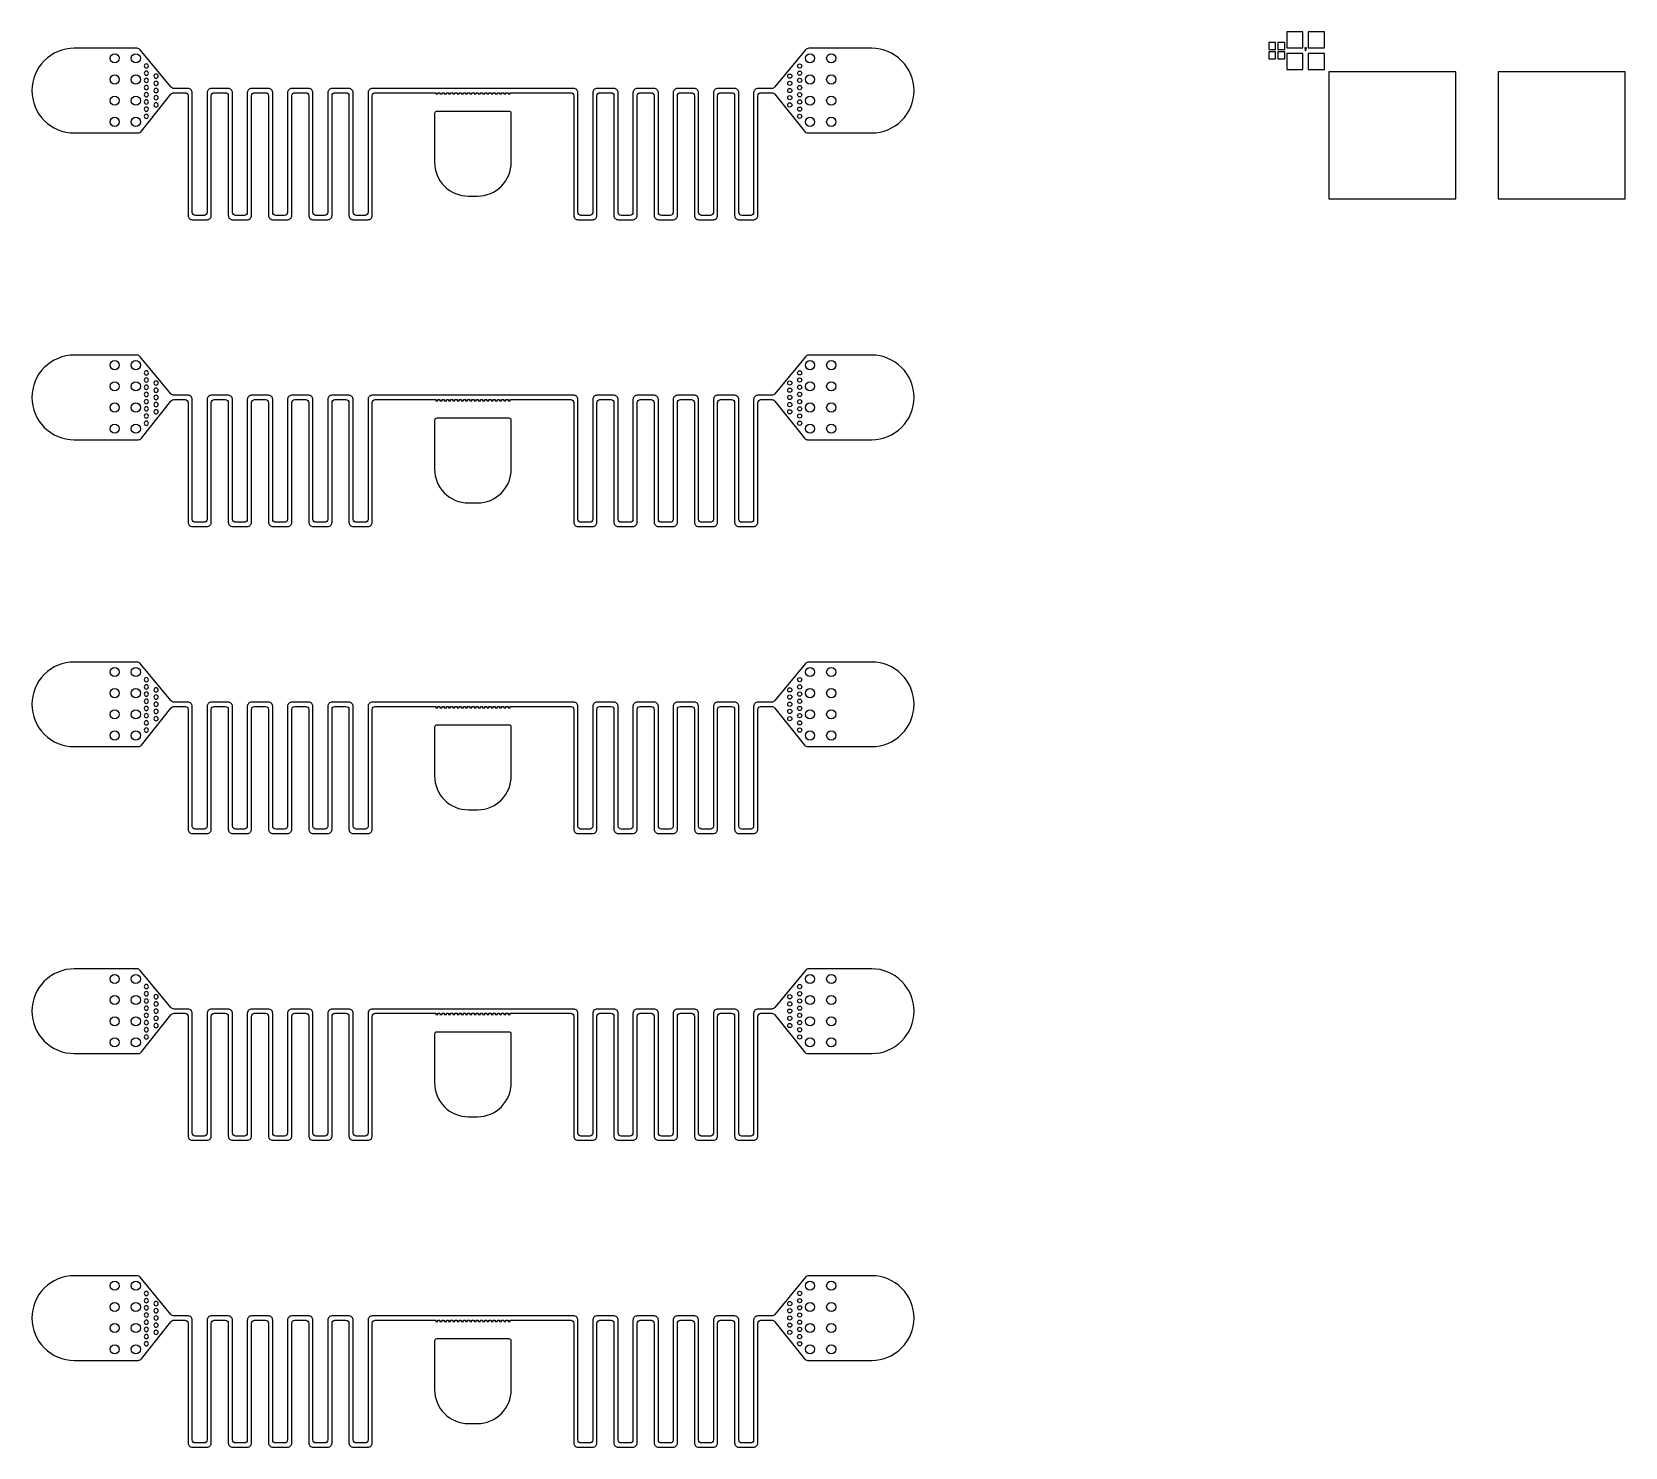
# Model space of a CAD drawing. Header units: millimetres. Extents: x -41.5 to 41.5, y -33 to 36.3.
# Drawn here: x 3.92 to 41.55, y -32.99 to 0.44 of the extents above; entities that cross this region are included whole.
import ezdxf

# ---------------------------------------------------------------- set-up
doc = ezdxf.new("R2010")
doc.units = ezdxf.units.MM

# ---------------------------------------------------------------- blocks, each defined once
blk = doc.blocks.new('*U338')
blk.add_circle((0, 0), 0.05)
blk = doc.blocks.new('*U339')
at = {"color": 0, "linetype": 'ByBlock', "lineweight": -2, "transparency": 16777216}
for p in [(0, 1.19), (0, 1.02), (0, 0.85), (0, 0.68), (0, 0.51), (0, 0.34), (0, 0.17), (0, 0)]:
    blk.add_blockref('*U338', p, dxfattribs=at)
blk = doc.blocks.new('*U340')
blk.add_circle((0, 0), 0.05)
blk = doc.blocks.new('*U333')
at = {"color": 0, "linetype": 'ByBlock', "lineweight": -2, "transparency": 16777216}
for p in [(0, 0.68), (0, 0.51), (0, 0.34), (0, 0.17), (0, 0)]:
    blk.add_blockref('*U340', p, dxfattribs=at)
blk = doc.blocks.new('*U335')
blk.add_circle((0, 0), 0.05)
blk = doc.blocks.new('*U334')
at = {"color": 0, "linetype": 'ByBlock', "lineweight": -2, "transparency": 16777216}
for p in [(0, 1.19), (0, 1.02), (0, 0.85), (0, 0.68), (0, 0.51), (0, 0.34), (0, 0.17), (0, 0)]:
    blk.add_blockref('*U335', p, dxfattribs=at)
blk = doc.blocks.new('*U336')
blk.add_circle((0, 0), 0.05)
blk = doc.blocks.new('*U337')
at = {"color": 0, "linetype": 'ByBlock', "lineweight": -2, "transparency": 16777216}
for p in [(0, 0.68), (0, 0.51), (0, 0.34), (0, 0.17), (0, 0)]:
    blk.add_blockref('*U336', p, dxfattribs=at)
blk = doc.blocks.new('*U372')
blk.add_circle((0, 0), 0.05)
blk = doc.blocks.new('*U373')
at = {"color": 0, "linetype": 'ByBlock', "lineweight": -2, "transparency": 16777216}
for p in [(0, 1.19), (0, 1.02), (0, 0.85), (0, 0.68), (0, 0.51), (0, 0.34), (0, 0.17), (0, 0)]:
    blk.add_blockref('*U372', p, dxfattribs=at)
blk = doc.blocks.new('*U374')
blk.add_circle((0, 0), 0.05)
blk = doc.blocks.new('*U367')
at = {"color": 0, "linetype": 'ByBlock', "lineweight": -2, "transparency": 16777216}
for p in [(0, 0.68), (0, 0.51), (0, 0.34), (0, 0.17), (0, 0)]:
    blk.add_blockref('*U374', p, dxfattribs=at)
blk = doc.blocks.new('*U369')
blk.add_circle((0, 0), 0.05)
blk = doc.blocks.new('*U368')
at = {"color": 0, "linetype": 'ByBlock', "lineweight": -2, "transparency": 16777216}
for p in [(0, 1.19), (0, 1.02), (0, 0.85), (0, 0.68), (0, 0.51), (0, 0.34), (0, 0.17), (0, 0)]:
    blk.add_blockref('*U369', p, dxfattribs=at)
blk = doc.blocks.new('*U370')
blk.add_circle((0, 0), 0.05)
blk = doc.blocks.new('*U371')
at = {"color": 0, "linetype": 'ByBlock', "lineweight": -2, "transparency": 16777216}
for p in [(0, 0.68), (0, 0.51), (0, 0.34), (0, 0.17), (0, 0)]:
    blk.add_blockref('*U370', p, dxfattribs=at)
blk = doc.blocks.new('*U346')
blk.add_circle((0, 0), 0.05)
blk = doc.blocks.new('*U347')
at = {"color": 0, "linetype": 'ByBlock', "lineweight": -2, "transparency": 16777216}
for p in [(0, 1.19), (0, 1.02), (0, 0.85), (0, 0.68), (0, 0.51), (0, 0.34), (0, 0.17), (0, 0)]:
    blk.add_blockref('*U346', p, dxfattribs=at)
blk = doc.blocks.new('*U348')
blk.add_circle((0, 0), 0.05)
blk = doc.blocks.new('*U341')
at = {"color": 0, "linetype": 'ByBlock', "lineweight": -2, "transparency": 16777216}
for p in [(0, 0.68), (0, 0.51), (0, 0.34), (0, 0.17), (0, 0)]:
    blk.add_blockref('*U348', p, dxfattribs=at)
blk = doc.blocks.new('*U343')
blk.add_circle((0, 0), 0.05)
blk = doc.blocks.new('*U342')
at = {"color": 0, "linetype": 'ByBlock', "lineweight": -2, "transparency": 16777216}
for p in [(0, 1.19), (0, 1.02), (0, 0.85), (0, 0.68), (0, 0.51), (0, 0.34), (0, 0.17), (0, 0)]:
    blk.add_blockref('*U343', p, dxfattribs=at)
blk = doc.blocks.new('*U344')
blk.add_circle((0, 0), 0.05)
blk = doc.blocks.new('*U345')
at = {"color": 0, "linetype": 'ByBlock', "lineweight": -2, "transparency": 16777216}
for p in [(0, 0.68), (0, 0.51), (0, 0.34), (0, 0.17), (0, 0)]:
    blk.add_blockref('*U344', p, dxfattribs=at)
blk = doc.blocks.new('*U362')
blk.add_circle((0, 0), 0.05)
blk = doc.blocks.new('*U363')
at = {"color": 0, "linetype": 'ByBlock', "lineweight": -2, "transparency": 16777216}
for p in [(0, 1.19), (0, 1.02), (0, 0.85), (0, 0.68), (0, 0.51), (0, 0.34), (0, 0.17), (0, 0)]:
    blk.add_blockref('*U362', p, dxfattribs=at)
blk = doc.blocks.new('*U364')
blk.add_circle((0, 0), 0.05)
blk = doc.blocks.new('*U349')
at = {"color": 0, "linetype": 'ByBlock', "lineweight": -2, "transparency": 16777216}
for p in [(0, 0.68), (0, 0.51), (0, 0.34), (0, 0.17), (0, 0)]:
    blk.add_blockref('*U364', p, dxfattribs=at)
blk = doc.blocks.new('*U359')
blk.add_circle((0, 0), 0.05)
blk = doc.blocks.new('*U358')
at = {"color": 0, "linetype": 'ByBlock', "lineweight": -2, "transparency": 16777216}
for p in [(0, 1.19), (0, 1.02), (0, 0.85), (0, 0.68), (0, 0.51), (0, 0.34), (0, 0.17), (0, 0)]:
    blk.add_blockref('*U359', p, dxfattribs=at)
blk = doc.blocks.new('*U360')
blk.add_circle((0, 0), 0.05)
blk = doc.blocks.new('*U361')
at = {"color": 0, "linetype": 'ByBlock', "lineweight": -2, "transparency": 16777216}
for p in [(0, 0.68), (0, 0.51), (0, 0.34), (0, 0.17), (0, 0)]:
    blk.add_blockref('*U360', p, dxfattribs=at)
blk = doc.blocks.new('*U353')
blk.add_circle((0, 0), 0.05)
blk = doc.blocks.new('*U354')
at = {"color": 0, "linetype": 'ByBlock', "lineweight": -2, "transparency": 16777216}
for p in [(0, 1.19), (0, 1.02), (0, 0.85), (0, 0.68), (0, 0.51), (0, 0.34), (0, 0.17), (0, 0)]:
    blk.add_blockref('*U353', p, dxfattribs=at)
blk = doc.blocks.new('*U355')
blk.add_circle((0, 0), 0.05)
blk = doc.blocks.new('*U365')
at = {"color": 0, "linetype": 'ByBlock', "lineweight": -2, "transparency": 16777216}
for p in [(0, 0.68), (0, 0.51), (0, 0.34), (0, 0.17), (0, 0)]:
    blk.add_blockref('*U355', p, dxfattribs=at)
blk = doc.blocks.new('*U350')
blk.add_circle((0, 0), 0.05)
blk = doc.blocks.new('*U366')
at = {"color": 0, "linetype": 'ByBlock', "lineweight": -2, "transparency": 16777216}
for p in [(0, 1.19), (0, 1.02), (0, 0.85), (0, 0.68), (0, 0.51), (0, 0.34), (0, 0.17), (0, 0)]:
    blk.add_blockref('*U350', p, dxfattribs=at)
blk = doc.blocks.new('*U351')
blk.add_circle((0, 0), 0.05)
blk = doc.blocks.new('*U352')
at = {"color": 0, "linetype": 'ByBlock', "lineweight": -2, "transparency": 16777216}
for p in [(0, 0.68), (0, 0.51), (0, 0.34), (0, 0.17), (0, 0)]:
    blk.add_blockref('*U351', p, dxfattribs=at)

msp = doc.modelspace()

# ---------------------------------------------------------------- linework, layer by layer
for points in [[(33.936, 0.445), (33.555, 0.445), (33.555, 0.064), (33.936, 0.064)], [(33.936, 0.445), (33.555, 0.445), (33.555, 0.064), (33.936, 0.064)], [(34.445, 0.445), (34.064, 0.445), (34.064, 0.064), (34.445, 0.064)], [(34.445, 0.445), (34.064, 0.445), (34.064, 0.064), (34.445, 0.064)], [(33.292, 0.19), (33.13, 0.19), (33.13, 0.027), (33.292, 0.027)], [(33.509, 0.19), (33.346, 0.19), (33.346, 0.027), (33.509, 0.027)], [(34.02, 0.064), (34, 0.064), (33.98, 0.064), (34, 0)], [(34.02, 0.064), (34, 0.064), (33.98, 0.064), (34, 0)], [(33.292, -0.027), (33.13, -0.027), (33.13, -0.19), (33.292, -0.19)], [(33.509, -0.027), (33.346, -0.027), (33.346, -0.19), (33.509, -0.19)], [(33.936, -0.064), (33.555, -0.064), (33.555, -0.445), (33.936, -0.445)], [(33.936, -0.064), (33.555, -0.064), (33.555, -0.445), (33.936, -0.445)], [(34.445, -0.064), (34.064, -0.064), (34.064, -0.445), (34.445, -0.445)], [(34.445, -0.064), (34.064, -0.064), (34.064, -0.445), (34.445, -0.445)], [(37.548, -0.5), (34.548, -0.5), (34.548, -3.5), (37.548, -3.5)], [(37.548, -0.5), (34.548, -0.5), (34.548, -3.5), (37.548, -3.5)], [(41.548, -0.5), (38.548, -0.5), (38.548, -3.5), (41.548, -3.5)], [(41.548, -0.5), (38.548, -0.5), (38.548, -3.5), (41.548, -3.5)]]:
    msp.add_lwpolyline(points, close=True)
for points in [[(14.665, -0.993), (14.665, -1.023), (14.715, -1.023), (14.715, -0.993), (14.765, -0.993), (14.765, -1.023), (14.815, -1.023), (14.815, -0.993), (14.866, -0.993), (14.866, -1.023), (14.916, -1.023), (14.916, -0.993), (14.966, -0.993), (14.966, -1.023), (15.016, -1.023), (15.016, -0.993), (15.066, -0.993), (15.066, -1.023), (15.116, -1.023), (15.116, -0.993), (15.167, -0.993), (15.167, -1.023), (15.217, -1.023), (15.217, -0.993), (16.147, -0.993), (16.647, -0.993, -0.414214), (16.717, -1.063), (16.717, -3.893, 0.414214), (16.817, -3.993), (17.117, -3.993), (17.167, -3.993, 0.414214), (17.267, -3.893), (17.267, -1.063, -0.414214), (17.337, -0.993), (17.597, -0.993, -0.414214), (17.667, -1.063), (17.667, -3.893, 0.414214), (17.767, -3.993), (18.067, -3.993), (18.117, -3.993, 0.414214), (18.217, -3.893), (18.217, -1.063, -0.414214), (18.287, -0.993), (18.547, -0.993, -0.414214), (18.617, -1.063), (18.617, -3.893, 0.414214), (18.717, -3.993), (19.017, -3.993), (19.067, -3.993, 0.414214), (19.167, -3.893), (19.167, -1.063, -0.414214), (19.237, -0.993), (19.497, -0.993, -0.414214), (19.567, -1.063), (19.567, -3.893, 0.414214), (19.667, -3.993), (19.967, -3.993), (20.017, -3.993, 0.414214), (20.117, -3.893), (20.117, -1.063, -0.414214), (20.187, -0.993), (20.447, -0.993, -0.414214), (20.517, -1.063), (20.517, -3.893, 0.414214), (20.617, -3.993), (20.917, -3.993), (20.967, -3.993, 0.414214), (21.067, -3.893), (21.067, -1.063, -0.414214), (21.137, -0.993), (21.392, -0.993, -0.228975), (21.471, -1.031), (22.164, -1.905, 0.228975), (22.242, -1.943), (23.694, -1.943), (23.755, -1.943, 0.414214), (24.755, -0.943, 0.414214), (23.755, 0.057), (22.272, 0.057, 0.223992), (22.194, 0.021), (21.471, -0.856, -0.223992), (21.394, -0.893), (21.067, -0.893, 0.414214), (20.967, -0.993), (20.967, -3.823, -0.414214), (20.897, -3.893), (20.687, -3.893, -0.414214), (20.617, -3.823), (20.617, -0.993, 0.414214), (20.517, -0.893), (20.417, -0.893), (20.117, -0.893, 0.414214), (20.017, -0.993), (20.017, -3.823, -0.414214), (19.947, -3.893), (19.737, -3.893, -0.414214), (19.667, -3.823), (19.667, -0.993, 0.414214), (19.567, -0.893), (19.467, -0.893), (19.167, -0.893, 0.414214), (19.067, -0.993), (19.067, -3.823, -0.414214), (18.997, -3.893), (18.787, -3.893, -0.414214), (18.717, -3.823), (18.717, -0.993, 0.414214), (18.617, -0.893), (18.517, -0.893), (18.217, -0.893, 0.414214), (18.117, -0.993), (18.117, -3.823, -0.414214), (18.047, -3.893), (17.837, -3.893, -0.414214), (17.767, -3.823), (17.767, -0.993, 0.414214), (17.667, -0.893), (17.567, -0.893), (17.267, -0.893, 0.414214), (17.167, -0.993), (17.167, -3.823, -0.414214), (17.097, -3.893), (16.887, -3.893, -0.414214), (16.817, -3.823), (16.817, -0.993, 0.414214), (16.717, -0.893), (16.667, -0.893), (16.167, -0.893), (12.51, -0.893), (11.96, -0.893, 0.414214), (11.86, -0.993), (11.86, -3.823, -0.414214), (11.79, -3.893), (11.58, -3.893, -0.414214), (11.51, -3.823), (11.51, -0.993, 0.414214), (11.41, -0.893), (11.11, -0.893), (11.01, -0.893, 0.414214), (10.91, -0.993), (10.91, -3.823, -0.414214), (10.84, -3.893), (10.63, -3.893, -0.414214), (10.56, -3.823), (10.56, -0.993, 0.414214), (10.46, -0.893), (10.16, -0.893), (10.06, -0.893, 0.414214), (9.96, -0.993), (9.96, -3.823, -0.414214), (9.89, -3.893), (9.68, -3.893, -0.414214), (9.61, -3.823), (9.61, -0.993, 0.414214), (9.51, -0.893), (9.21, -0.893), (9.11, -0.893, 0.414214), (9.01, -0.993), (9.01, -3.823, -0.414214), (8.94, -3.893), (8.73, -3.893, -0.414214), (8.66, -3.823), (8.66, -0.993, 0.414214), (8.56, -0.893), (8.26, -0.893), (8.16, -0.893, 0.414214), (8.06, -0.993), (8.06, -3.823, -0.414214), (7.99, -3.893), (7.78, -3.893, -0.414214), (7.71, -3.823), (7.71, -0.993, 0.414214), (7.61, -0.893), (7.283, -0.893, -0.223992), (7.205, -0.856), (6.482, 0.021, 0.223992), (6.405, 0.057), (4.922, 0.057, 0.414214), (3.922, -0.943, 0.414214), (4.922, -1.943), (4.983, -1.943), (6.435, -1.943, 0.228975), (6.513, -1.905), (7.206, -1.031, -0.228975), (7.285, -0.993), (7.54, -0.993, -0.414214), (7.61, -1.063), (7.61, -3.893, 0.414214), (7.71, -3.993), (7.76, -3.993), (8.06, -3.993, 0.414214), (8.16, -3.893), (8.16, -1.063, -0.414214), (8.23, -0.993), (8.49, -0.993, -0.414214), (8.56, -1.063), (8.56, -3.893, 0.414214), (8.66, -3.993), (8.71, -3.993), (9.01, -3.993, 0.414214), (9.11, -3.893), (9.11, -1.063, -0.414214), (9.18, -0.993), (9.44, -0.993, -0.414214), (9.51, -1.063), (9.51, -3.893, 0.414214), (9.61, -3.993), (9.66, -3.993), (9.96, -3.993, 0.414214), (10.06, -3.893), (10.06, -1.063, -0.414214), (10.13, -0.993), (10.39, -0.993, -0.414214), (10.46, -1.063), (10.46, -3.893, 0.414214), (10.56, -3.993), (10.61, -3.993), (10.91, -3.993, 0.414214), (11.01, -3.893), (11.01, -1.063, -0.414214), (11.08, -0.993), (11.34, -0.993, -0.414214), (11.41, -1.063), (11.41, -3.893, 0.414214), (11.51, -3.993), (11.56, -3.993), (11.86, -3.993, 0.414214), (11.96, -3.893), (11.96, -1.063, -0.414214), (12.03, -0.993), (12.53, -0.993), (13.46, -0.993), (13.46, -1.023), (13.51, -1.023), (13.51, -0.993), (13.56, -0.993), (13.56, -1.023), (13.61, -1.023), (13.61, -0.993), (13.661, -0.993), (13.661, -1.023), (13.711, -1.023), (13.711, -0.993), (13.761, -0.993), (13.761, -1.023), (13.811, -1.023), (13.811, -0.993), (13.862, -0.993), (13.862, -1.023), (13.912, -1.023), (13.912, -0.993), (13.962, -0.993), (13.962, -1.023), (14.012, -1.023), (14.012, -0.993), (14.062, -0.993), (14.062, -1.023), (14.112, -1.023), (14.112, -0.993), (14.163, -0.993), (14.163, -1.023), (14.213, -1.023), (14.213, -0.993), (14.263, -0.993), (14.263, -1.023), (14.313, -1.023), (14.313, -0.993), (14.364, -0.993), (14.364, -1.023), (14.414, -1.023), (14.414, -0.993), (14.464, -0.993), (14.464, -1.023), (14.514, -1.023), (14.514, -0.993), (14.565, -0.993), (14.565, -1.023), (14.615, -1.023), (14.615, -0.993)], [(13.487, -1.435), (13.482, -1.435), (13.482, -1.435), (13.482, -1.435, 0.414214), (13.432, -1.485), (13.432, -2.635, 0.414214), (14.232, -3.435), (14.444, -3.435, 0.414214), (15.244, -2.635), (15.244, -1.485, 0.414214), (15.194, -1.435), (15.194, -1.435), (15.189, -1.435), (15.094, -1.435), (15.089, -1.435), (14.994, -1.435), (14.989, -1.435), (14.893, -1.435), (14.888, -1.435), (14.793, -1.435), (14.788, -1.435), (14.692, -1.435), (14.687, -1.435), (14.592, -1.435), (14.587, -1.435), (14.492, -1.435), (14.487, -1.435), (14.391, -1.435), (14.386, -1.435), (14.291, -1.435), (14.286, -1.435), (14.19, -1.435), (14.185, -1.435), (14.09, -1.435), (14.085, -1.435), (13.99, -1.435), (13.985, -1.435), (13.889, -1.435), (13.884, -1.435), (13.789, -1.435), (13.784, -1.435), (13.688, -1.435), (13.683, -1.435), (13.588, -1.435), (13.583, -1.435)], [(14.665, -8.242), (14.665, -8.272), (14.715, -8.272), (14.715, -8.242), (14.765, -8.242), (14.765, -8.272), (14.815, -8.272), (14.815, -8.242), (14.866, -8.242), (14.866, -8.272), (14.916, -8.272), (14.916, -8.242), (14.966, -8.242), (14.966, -8.272), (15.016, -8.272), (15.016, -8.242), (15.066, -8.242), (15.066, -8.272), (15.116, -8.272), (15.116, -8.242), (15.167, -8.242), (15.167, -8.272), (15.217, -8.272), (15.217, -8.242), (16.147, -8.242), (16.647, -8.242, -0.414214), (16.717, -8.312), (16.717, -11.142, 0.414214), (16.817, -11.242), (17.117, -11.242), (17.167, -11.242, 0.414214), (17.267, -11.142), (17.267, -8.312, -0.414214), (17.337, -8.242), (17.597, -8.242, -0.414214), (17.667, -8.312), (17.667, -11.142, 0.414214), (17.767, -11.242), (18.067, -11.242), (18.117, -11.242, 0.414214), (18.217, -11.142), (18.217, -8.312, -0.414214), (18.287, -8.242), (18.547, -8.242, -0.414214), (18.617, -8.312), (18.617, -11.142, 0.414214), (18.717, -11.242), (19.017, -11.242), (19.067, -11.242, 0.414214), (19.167, -11.142), (19.167, -8.312, -0.414214), (19.237, -8.242), (19.497, -8.242, -0.414214), (19.567, -8.312), (19.567, -11.142, 0.414214), (19.667, -11.242), (19.967, -11.242), (20.017, -11.242, 0.414214), (20.117, -11.142), (20.117, -8.312, -0.414214), (20.187, -8.242), (20.447, -8.242, -0.414214), (20.517, -8.312), (20.517, -11.142, 0.414214), (20.617, -11.242), (20.917, -11.242), (20.967, -11.242, 0.414214), (21.067, -11.142), (21.067, -8.312, -0.414214), (21.137, -8.242), (21.392, -8.242, -0.228975), (21.471, -8.28), (22.164, -9.154, 0.228975), (22.242, -9.192), (23.694, -9.192), (23.755, -9.192, 0.414214), (24.755, -8.192, 0.414214), (23.755, -7.192), (22.272, -7.192, 0.223992), (22.194, -7.229), (21.471, -8.106, -0.223992), (21.394, -8.142), (21.067, -8.142, 0.414214), (20.967, -8.242), (20.967, -11.072, -0.414214), (20.897, -11.142), (20.687, -11.142, -0.414214), (20.617, -11.072), (20.617, -8.242, 0.414214), (20.517, -8.142), (20.417, -8.142), (20.117, -8.142, 0.414214), (20.017, -8.242), (20.017, -11.072, -0.414214), (19.947, -11.142), (19.737, -11.142, -0.414214), (19.667, -11.072), (19.667, -8.242, 0.414214), (19.567, -8.142), (19.467, -8.142), (19.167, -8.142, 0.414214), (19.067, -8.242), (19.067, -11.072, -0.414214), (18.997, -11.142), (18.787, -11.142, -0.414214), (18.717, -11.072), (18.717, -8.242, 0.414214), (18.617, -8.142), (18.517, -8.142), (18.217, -8.142, 0.414214), (18.117, -8.242), (18.117, -11.072, -0.414214), (18.047, -11.142), (17.837, -11.142, -0.414214), (17.767, -11.072), (17.767, -8.242, 0.414214), (17.667, -8.142), (17.567, -8.142), (17.267, -8.142, 0.414214), (17.167, -8.242), (17.167, -11.072, -0.414214), (17.097, -11.142), (16.887, -11.142, -0.414214), (16.817, -11.072), (16.817, -8.242, 0.414214), (16.717, -8.142), (16.667, -8.142), (16.167, -8.142), (12.51, -8.142), (11.96, -8.142, 0.414214), (11.86, -8.242), (11.86, -11.072, -0.414214), (11.79, -11.142), (11.58, -11.142, -0.414214), (11.51, -11.072), (11.51, -8.242, 0.414214), (11.41, -8.142), (11.11, -8.142), (11.01, -8.142, 0.414214), (10.91, -8.242), (10.91, -11.072, -0.414214), (10.84, -11.142), (10.63, -11.142, -0.414214), (10.56, -11.072), (10.56, -8.242, 0.414214), (10.46, -8.142), (10.16, -8.142), (10.06, -8.142, 0.414214), (9.96, -8.242), (9.96, -11.072, -0.414214), (9.89, -11.142), (9.68, -11.142, -0.414214), (9.61, -11.072), (9.61, -8.242, 0.414214), (9.51, -8.142), (9.21, -8.142), (9.11, -8.142, 0.414214), (9.01, -8.242), (9.01, -11.072, -0.414214), (8.94, -11.142), (8.73, -11.142, -0.414214), (8.66, -11.072), (8.66, -8.242, 0.414214), (8.56, -8.142), (8.26, -8.142), (8.16, -8.142, 0.414214), (8.06, -8.242), (8.06, -11.072, -0.414214), (7.99, -11.142), (7.78, -11.142, -0.414214), (7.71, -11.072), (7.71, -8.242, 0.414214), (7.61, -8.142), (7.283, -8.142, -0.223992), (7.205, -8.106), (6.482, -7.229, 0.223992), (6.405, -7.192), (4.922, -7.192, 0.414214), (3.922, -8.192, 0.414214), (4.922, -9.192), (4.983, -9.192), (6.435, -9.192, 0.228975), (6.513, -9.154), (7.206, -8.28, -0.228975), (7.285, -8.242), (7.54, -8.242, -0.414214), (7.61, -8.312), (7.61, -11.142, 0.414214), (7.71, -11.242), (7.76, -11.242), (8.06, -11.242, 0.414214), (8.16, -11.142), (8.16, -8.312, -0.414214), (8.23, -8.242), (8.49, -8.242, -0.414214), (8.56, -8.312), (8.56, -11.142, 0.414214), (8.66, -11.242), (8.71, -11.242), (9.01, -11.242, 0.414214), (9.11, -11.142), (9.11, -8.312, -0.414214), (9.18, -8.242), (9.44, -8.242, -0.414214), (9.51, -8.312), (9.51, -11.142, 0.414214), (9.61, -11.242), (9.66, -11.242), (9.96, -11.242, 0.414214), (10.06, -11.142), (10.06, -8.312, -0.414214), (10.13, -8.242), (10.39, -8.242, -0.414214), (10.46, -8.312), (10.46, -11.142, 0.414214), (10.56, -11.242), (10.61, -11.242), (10.91, -11.242, 0.414214), (11.01, -11.142), (11.01, -8.312, -0.414214), (11.08, -8.242), (11.34, -8.242, -0.414214), (11.41, -8.312), (11.41, -11.142, 0.414214), (11.51, -11.242), (11.56, -11.242), (11.86, -11.242, 0.414214), (11.96, -11.142), (11.96, -8.312, -0.414214), (12.03, -8.242), (12.53, -8.242), (13.46, -8.242), (13.46, -8.272), (13.51, -8.272), (13.51, -8.242), (13.56, -8.242), (13.56, -8.272), (13.61, -8.272), (13.61, -8.242), (13.661, -8.242), (13.661, -8.272), (13.711, -8.272), (13.711, -8.242), (13.761, -8.242), (13.761, -8.272), (13.811, -8.272), (13.811, -8.242), (13.862, -8.242), (13.862, -8.272), (13.912, -8.272), (13.912, -8.242), (13.962, -8.242), (13.962, -8.272), (14.012, -8.272), (14.012, -8.242), (14.062, -8.242), (14.062, -8.272), (14.112, -8.272), (14.112, -8.242), (14.163, -8.242), (14.163, -8.272), (14.213, -8.272), (14.213, -8.242), (14.263, -8.242), (14.263, -8.272), (14.313, -8.272), (14.313, -8.242), (14.364, -8.242), (14.364, -8.272), (14.414, -8.272), (14.414, -8.242), (14.464, -8.242), (14.464, -8.272), (14.514, -8.272), (14.514, -8.242), (14.565, -8.242), (14.565, -8.272), (14.615, -8.272), (14.615, -8.242)], [(13.487, -8.685), (13.482, -8.685), (13.482, -8.685), (13.482, -8.685, 0.414214), (13.432, -8.735), (13.432, -9.885, 0.414214), (14.232, -10.685), (14.444, -10.685, 0.414214), (15.244, -9.885), (15.244, -8.735, 0.414214), (15.194, -8.685), (15.194, -8.685), (15.189, -8.685), (15.094, -8.685), (15.089, -8.685), (14.994, -8.685), (14.989, -8.685), (14.893, -8.685), (14.888, -8.685), (14.793, -8.685), (14.788, -8.685), (14.692, -8.685), (14.687, -8.685), (14.592, -8.685), (14.587, -8.685), (14.492, -8.685), (14.487, -8.685), (14.391, -8.685), (14.386, -8.685), (14.291, -8.685), (14.286, -8.685), (14.19, -8.685), (14.185, -8.685), (14.09, -8.685), (14.085, -8.685), (13.99, -8.685), (13.985, -8.685), (13.889, -8.685), (13.884, -8.685), (13.789, -8.685), (13.784, -8.685), (13.688, -8.685), (13.683, -8.685), (13.588, -8.685), (13.583, -8.685)], [(14.665, -15.492), (14.665, -15.522), (14.715, -15.522), (14.715, -15.492), (14.765, -15.492), (14.765, -15.522), (14.815, -15.522), (14.815, -15.492), (14.866, -15.492), (14.866, -15.522), (14.916, -15.522), (14.916, -15.492), (14.966, -15.492), (14.966, -15.522), (15.016, -15.522), (15.016, -15.492), (15.066, -15.492), (15.066, -15.522), (15.116, -15.522), (15.116, -15.492), (15.167, -15.492), (15.167, -15.522), (15.217, -15.522), (15.217, -15.492), (16.147, -15.492), (16.647, -15.492, -0.414214), (16.717, -15.562), (16.717, -18.392, 0.414214), (16.817, -18.492), (17.117, -18.492), (17.167, -18.492, 0.414214), (17.267, -18.392), (17.267, -15.562, -0.414214), (17.337, -15.492), (17.597, -15.492, -0.414214), (17.667, -15.562), (17.667, -18.392, 0.414214), (17.767, -18.492), (18.067, -18.492), (18.117, -18.492, 0.414214), (18.217, -18.392), (18.217, -15.562, -0.414214), (18.287, -15.492), (18.547, -15.492, -0.414214), (18.617, -15.562), (18.617, -18.392, 0.414214), (18.717, -18.492), (19.017, -18.492), (19.067, -18.492, 0.414214), (19.167, -18.392), (19.167, -15.562, -0.414214), (19.237, -15.492), (19.497, -15.492, -0.414214), (19.567, -15.562), (19.567, -18.392, 0.414214), (19.667, -18.492), (19.967, -18.492), (20.017, -18.492, 0.414214), (20.117, -18.392), (20.117, -15.562, -0.414214), (20.187, -15.492), (20.447, -15.492, -0.414214), (20.517, -15.562), (20.517, -18.392, 0.414214), (20.617, -18.492), (20.917, -18.492), (20.967, -18.492, 0.414214), (21.067, -18.392), (21.067, -15.562, -0.414214), (21.137, -15.492), (21.392, -15.492, -0.228975), (21.471, -15.53), (22.164, -16.404, 0.228975), (22.242, -16.442), (23.694, -16.442), (23.755, -16.442, 0.414214), (24.755, -15.442, 0.414214), (23.755, -14.442), (22.272, -14.442, 0.223992), (22.194, -14.478), (21.471, -15.355, -0.223992), (21.394, -15.392), (21.067, -15.392, 0.414214), (20.967, -15.492), (20.967, -18.322, -0.414214), (20.897, -18.392), (20.687, -18.392, -0.414214), (20.617, -18.322), (20.617, -15.492, 0.414214), (20.517, -15.392), (20.417, -15.392), (20.117, -15.392, 0.414214), (20.017, -15.492), (20.017, -18.322, -0.414214), (19.947, -18.392), (19.737, -18.392, -0.414214), (19.667, -18.322), (19.667, -15.492, 0.414214), (19.567, -15.392), (19.467, -15.392), (19.167, -15.392, 0.414214), (19.067, -15.492), (19.067, -18.322, -0.414214), (18.997, -18.392), (18.787, -18.392, -0.414214), (18.717, -18.322), (18.717, -15.492, 0.414214), (18.617, -15.392), (18.517, -15.392), (18.217, -15.392, 0.414214), (18.117, -15.492), (18.117, -18.322, -0.414214), (18.047, -18.392), (17.837, -18.392, -0.414214), (17.767, -18.322), (17.767, -15.492, 0.414214), (17.667, -15.392), (17.567, -15.392), (17.267, -15.392, 0.414214), (17.167, -15.492), (17.167, -18.322, -0.414214), (17.097, -18.392), (16.887, -18.392, -0.414214), (16.817, -18.322), (16.817, -15.492, 0.414214), (16.717, -15.392), (16.667, -15.392), (16.167, -15.392), (12.51, -15.392), (11.96, -15.392, 0.414214), (11.86, -15.492), (11.86, -18.322, -0.414214), (11.79, -18.392), (11.58, -18.392, -0.414214), (11.51, -18.322), (11.51, -15.492, 0.414214), (11.41, -15.392), (11.11, -15.392), (11.01, -15.392, 0.414214), (10.91, -15.492), (10.91, -18.322, -0.414214), (10.84, -18.392), (10.63, -18.392, -0.414214), (10.56, -18.322), (10.56, -15.492, 0.414214), (10.46, -15.392), (10.16, -15.392), (10.06, -15.392, 0.414214), (9.96, -15.492), (9.96, -18.322, -0.414214), (9.89, -18.392), (9.68, -18.392, -0.414214), (9.61, -18.322), (9.61, -15.492, 0.414214), (9.51, -15.392), (9.21, -15.392), (9.11, -15.392, 0.414214), (9.01, -15.492), (9.01, -18.322, -0.414214), (8.94, -18.392), (8.73, -18.392, -0.414214), (8.66, -18.322), (8.66, -15.492, 0.414214), (8.56, -15.392), (8.26, -15.392), (8.16, -15.392, 0.414214), (8.06, -15.492), (8.06, -18.322, -0.414214), (7.99, -18.392), (7.78, -18.392, -0.414214), (7.71, -18.322), (7.71, -15.492, 0.414214), (7.61, -15.392), (7.283, -15.392, -0.223992), (7.205, -15.355), (6.482, -14.478, 0.223992), (6.405, -14.442), (4.922, -14.442, 0.414214), (3.922, -15.442, 0.414214), (4.922, -16.442), (4.983, -16.442), (6.435, -16.442, 0.228975), (6.513, -16.404), (7.206, -15.53, -0.228975), (7.285, -15.492), (7.54, -15.492, -0.414214), (7.61, -15.562), (7.61, -18.392, 0.414214), (7.71, -18.492), (7.76, -18.492), (8.06, -18.492, 0.414214), (8.16, -18.392), (8.16, -15.562, -0.414214), (8.23, -15.492), (8.49, -15.492, -0.414214), (8.56, -15.562), (8.56, -18.392, 0.414214), (8.66, -18.492), (8.71, -18.492), (9.01, -18.492, 0.414214), (9.11, -18.392), (9.11, -15.562, -0.414214), (9.18, -15.492), (9.44, -15.492, -0.414214), (9.51, -15.562), (9.51, -18.392, 0.414214), (9.61, -18.492), (9.66, -18.492), (9.96, -18.492, 0.414214), (10.06, -18.392), (10.06, -15.562, -0.414214), (10.13, -15.492), (10.39, -15.492, -0.414214), (10.46, -15.562), (10.46, -18.392, 0.414214), (10.56, -18.492), (10.61, -18.492), (10.91, -18.492, 0.414214), (11.01, -18.392), (11.01, -15.562, -0.414214), (11.08, -15.492), (11.34, -15.492, -0.414214), (11.41, -15.562), (11.41, -18.392, 0.414214), (11.51, -18.492), (11.56, -18.492), (11.86, -18.492, 0.414214), (11.96, -18.392), (11.96, -15.562, -0.414214), (12.03, -15.492), (12.53, -15.492), (13.46, -15.492), (13.46, -15.522), (13.51, -15.522), (13.51, -15.492), (13.56, -15.492), (13.56, -15.522), (13.61, -15.522), (13.61, -15.492), (13.661, -15.492), (13.661, -15.522), (13.711, -15.522), (13.711, -15.492), (13.761, -15.492), (13.761, -15.522), (13.811, -15.522), (13.811, -15.492), (13.862, -15.492), (13.862, -15.522), (13.912, -15.522), (13.912, -15.492), (13.962, -15.492), (13.962, -15.522), (14.012, -15.522), (14.012, -15.492), (14.062, -15.492), (14.062, -15.522), (14.112, -15.522), (14.112, -15.492), (14.163, -15.492), (14.163, -15.522), (14.213, -15.522), (14.213, -15.492), (14.263, -15.492), (14.263, -15.522), (14.313, -15.522), (14.313, -15.492), (14.364, -15.492), (14.364, -15.522), (14.414, -15.522), (14.414, -15.492), (14.464, -15.492), (14.464, -15.522), (14.514, -15.522), (14.514, -15.492), (14.565, -15.492), (14.565, -15.522), (14.615, -15.522), (14.615, -15.492)], [(13.487, -15.934), (13.482, -15.934), (13.482, -15.934), (13.482, -15.934, 0.414214), (13.432, -15.984), (13.432, -17.134, 0.414214), (14.232, -17.934), (14.444, -17.934, 0.414214), (15.244, -17.134), (15.244, -15.984, 0.414214), (15.194, -15.934), (15.194, -15.934), (15.189, -15.934), (15.094, -15.934), (15.089, -15.934), (14.994, -15.934), (14.989, -15.934), (14.893, -15.934), (14.888, -15.934), (14.793, -15.934), (14.788, -15.934), (14.692, -15.934), (14.687, -15.934), (14.592, -15.934), (14.587, -15.934), (14.492, -15.934), (14.487, -15.934), (14.391, -15.934), (14.386, -15.934), (14.291, -15.934), (14.286, -15.934), (14.19, -15.934), (14.185, -15.934), (14.09, -15.934), (14.085, -15.934), (13.99, -15.934), (13.985, -15.934), (13.889, -15.934), (13.884, -15.934), (13.789, -15.934), (13.784, -15.934), (13.688, -15.934), (13.683, -15.934), (13.588, -15.934), (13.583, -15.934)], [(14.665, -22.741), (14.665, -22.771), (14.715, -22.771), (14.715, -22.741), (14.765, -22.741), (14.765, -22.771), (14.815, -22.771), (14.815, -22.741), (14.866, -22.741), (14.866, -22.771), (14.916, -22.771), (14.916, -22.741), (14.966, -22.741), (14.966, -22.771), (15.016, -22.771), (15.016, -22.741), (15.066, -22.741), (15.066, -22.771), (15.116, -22.771), (15.116, -22.741), (15.167, -22.741), (15.167, -22.771), (15.217, -22.771), (15.217, -22.741), (16.147, -22.741), (16.647, -22.741, -0.414214), (16.717, -22.811), (16.717, -25.641, 0.414214), (16.817, -25.741), (17.117, -25.741), (17.167, -25.741, 0.414214), (17.267, -25.641), (17.267, -22.811, -0.414214), (17.337, -22.741), (17.597, -22.741, -0.414214), (17.667, -22.811), (17.667, -25.641, 0.414214), (17.767, -25.741), (18.067, -25.741), (18.117, -25.741, 0.414214), (18.217, -25.641), (18.217, -22.811, -0.414214), (18.287, -22.741), (18.547, -22.741, -0.414214), (18.617, -22.811), (18.617, -25.641, 0.414214), (18.717, -25.741), (19.017, -25.741), (19.067, -25.741, 0.414214), (19.167, -25.641), (19.167, -22.811, -0.414214), (19.237, -22.741), (19.497, -22.741, -0.414214), (19.567, -22.811), (19.567, -25.641, 0.414214), (19.667, -25.741), (19.967, -25.741), (20.017, -25.741, 0.414214), (20.117, -25.641), (20.117, -22.811, -0.414214), (20.187, -22.741), (20.447, -22.741, -0.414214), (20.517, -22.811), (20.517, -25.641, 0.414214), (20.617, -25.741), (20.917, -25.741), (20.967, -25.741, 0.414214), (21.067, -25.641), (21.067, -22.811, -0.414214), (21.137, -22.741), (21.392, -22.741, -0.228975), (21.471, -22.779), (22.164, -23.653, 0.228975), (22.242, -23.691), (23.694, -23.691), (23.755, -23.691, 0.414214), (24.755, -22.691, 0.414214), (23.755, -21.691), (22.272, -21.691, 0.223992), (22.194, -21.728), (21.471, -22.605, -0.223992), (21.394, -22.641), (21.067, -22.641, 0.414214), (20.967, -22.741), (20.967, -25.571, -0.414214), (20.897, -25.641), (20.687, -25.641, -0.414214), (20.617, -25.571), (20.617, -22.741, 0.414214), (20.517, -22.641), (20.417, -22.641), (20.117, -22.641, 0.414214), (20.017, -22.741), (20.017, -25.571, -0.414214), (19.947, -25.641), (19.737, -25.641, -0.414214), (19.667, -25.571), (19.667, -22.741, 0.414214), (19.567, -22.641), (19.467, -22.641), (19.167, -22.641, 0.414214), (19.067, -22.741), (19.067, -25.571, -0.414214), (18.997, -25.641), (18.787, -25.641, -0.414214), (18.717, -25.571), (18.717, -22.741, 0.414214), (18.617, -22.641), (18.517, -22.641), (18.217, -22.641, 0.414214), (18.117, -22.741), (18.117, -25.571, -0.414214), (18.047, -25.641), (17.837, -25.641, -0.414214), (17.767, -25.571), (17.767, -22.741, 0.414214), (17.667, -22.641), (17.567, -22.641), (17.267, -22.641, 0.414214), (17.167, -22.741), (17.167, -25.571, -0.414214), (17.097, -25.641), (16.887, -25.641, -0.414214), (16.817, -25.571), (16.817, -22.741, 0.414214), (16.717, -22.641), (16.667, -22.641), (16.167, -22.641), (12.51, -22.641), (11.96, -22.641, 0.414214), (11.86, -22.741), (11.86, -25.571, -0.414214), (11.79, -25.641), (11.58, -25.641, -0.414214), (11.51, -25.571), (11.51, -22.741, 0.414214), (11.41, -22.641), (11.11, -22.641), (11.01, -22.641, 0.414214), (10.91, -22.741), (10.91, -25.571, -0.414214), (10.84, -25.641), (10.63, -25.641, -0.414214), (10.56, -25.571), (10.56, -22.741, 0.414214), (10.46, -22.641), (10.16, -22.641), (10.06, -22.641, 0.414214), (9.96, -22.741), (9.96, -25.571, -0.414214), (9.89, -25.641), (9.68, -25.641, -0.414214), (9.61, -25.571), (9.61, -22.741, 0.414214), (9.51, -22.641), (9.21, -22.641), (9.11, -22.641, 0.414214), (9.01, -22.741), (9.01, -25.571, -0.414214), (8.94, -25.641), (8.73, -25.641, -0.414214), (8.66, -25.571), (8.66, -22.741, 0.414214), (8.56, -22.641), (8.26, -22.641), (8.16, -22.641, 0.414214), (8.06, -22.741), (8.06, -25.571, -0.414214), (7.99, -25.641), (7.78, -25.641, -0.414214), (7.71, -25.571), (7.71, -22.741, 0.414214), (7.61, -22.641), (7.283, -22.641, -0.223992), (7.205, -22.605), (6.482, -21.728, 0.223992), (6.405, -21.691), (4.922, -21.691, 0.414214), (3.922, -22.691, 0.414214), (4.922, -23.691), (4.983, -23.691), (6.435, -23.691, 0.228975), (6.513, -23.653), (7.206, -22.779, -0.228975), (7.285, -22.741), (7.54, -22.741, -0.414214), (7.61, -22.811), (7.61, -25.641, 0.414214), (7.71, -25.741), (7.76, -25.741), (8.06, -25.741, 0.414214), (8.16, -25.641), (8.16, -22.811, -0.414214), (8.23, -22.741), (8.49, -22.741, -0.414214), (8.56, -22.811), (8.56, -25.641, 0.414214), (8.66, -25.741), (8.71, -25.741), (9.01, -25.741, 0.414214), (9.11, -25.641), (9.11, -22.811, -0.414214), (9.18, -22.741), (9.44, -22.741, -0.414214), (9.51, -22.811), (9.51, -25.641, 0.414214), (9.61, -25.741), (9.66, -25.741), (9.96, -25.741, 0.414214), (10.06, -25.641), (10.06, -22.811, -0.414214), (10.13, -22.741), (10.39, -22.741, -0.414214), (10.46, -22.811), (10.46, -25.641, 0.414214), (10.56, -25.741), (10.61, -25.741), (10.91, -25.741, 0.414214), (11.01, -25.641), (11.01, -22.811, -0.414214), (11.08, -22.741), (11.34, -22.741, -0.414214), (11.41, -22.811), (11.41, -25.641, 0.414214), (11.51, -25.741), (11.56, -25.741), (11.86, -25.741, 0.414214), (11.96, -25.641), (11.96, -22.811, -0.414214), (12.03, -22.741), (12.53, -22.741), (13.46, -22.741), (13.46, -22.771), (13.51, -22.771), (13.51, -22.741), (13.56, -22.741), (13.56, -22.771), (13.61, -22.771), (13.61, -22.741), (13.661, -22.741), (13.661, -22.771), (13.711, -22.771), (13.711, -22.741), (13.761, -22.741), (13.761, -22.771), (13.811, -22.771), (13.811, -22.741), (13.862, -22.741), (13.862, -22.771), (13.912, -22.771), (13.912, -22.741), (13.962, -22.741), (13.962, -22.771), (14.012, -22.771), (14.012, -22.741), (14.062, -22.741), (14.062, -22.771), (14.112, -22.771), (14.112, -22.741), (14.163, -22.741), (14.163, -22.771), (14.213, -22.771), (14.213, -22.741), (14.263, -22.741), (14.263, -22.771), (14.313, -22.771), (14.313, -22.741), (14.364, -22.741), (14.364, -22.771), (14.414, -22.771), (14.414, -22.741), (14.464, -22.741), (14.464, -22.771), (14.514, -22.771), (14.514, -22.741), (14.565, -22.741), (14.565, -22.771), (14.615, -22.771), (14.615, -22.741)], [(13.487, -23.184), (13.482, -23.184), (13.482, -23.184), (13.482, -23.184, 0.414214), (13.432, -23.234), (13.432, -24.384, 0.414214), (14.232, -25.184), (14.444, -25.184, 0.414214), (15.244, -24.384), (15.244, -23.234, 0.414214), (15.194, -23.184), (15.194, -23.184), (15.189, -23.184), (15.094, -23.184), (15.089, -23.184), (14.994, -23.184), (14.989, -23.184), (14.893, -23.184), (14.888, -23.184), (14.793, -23.184), (14.788, -23.184), (14.692, -23.184), (14.687, -23.184), (14.592, -23.184), (14.587, -23.184), (14.492, -23.184), (14.487, -23.184), (14.391, -23.184), (14.386, -23.184), (14.291, -23.184), (14.286, -23.184), (14.19, -23.184), (14.185, -23.184), (14.09, -23.184), (14.085, -23.184), (13.99, -23.184), (13.985, -23.184), (13.889, -23.184), (13.884, -23.184), (13.789, -23.184), (13.784, -23.184), (13.688, -23.184), (13.683, -23.184), (13.588, -23.184), (13.583, -23.184)], [(14.665, -29.991), (14.665, -30.021), (14.715, -30.021), (14.715, -29.991), (14.765, -29.991), (14.765, -30.021), (14.815, -30.021), (14.815, -29.991), (14.866, -29.991), (14.866, -30.021), (14.916, -30.021), (14.916, -29.991), (14.966, -29.991), (14.966, -30.021), (15.016, -30.021), (15.016, -29.991), (15.066, -29.991), (15.066, -30.021), (15.116, -30.021), (15.116, -29.991), (15.167, -29.991), (15.167, -30.021), (15.217, -30.021), (15.217, -29.991), (16.147, -29.991), (16.647, -29.991, -0.414214), (16.717, -30.061), (16.717, -32.891, 0.414214), (16.817, -32.991), (17.117, -32.991), (17.167, -32.991, 0.414214), (17.267, -32.891), (17.267, -30.061, -0.414214), (17.337, -29.991), (17.597, -29.991, -0.414214), (17.667, -30.061), (17.667, -32.891, 0.414214), (17.767, -32.991), (18.067, -32.991), (18.117, -32.991, 0.414214), (18.217, -32.891), (18.217, -30.061, -0.414214), (18.287, -29.991), (18.547, -29.991, -0.414214), (18.617, -30.061), (18.617, -32.891, 0.414214), (18.717, -32.991), (19.017, -32.991), (19.067, -32.991, 0.414214), (19.167, -32.891), (19.167, -30.061, -0.414214), (19.237, -29.991), (19.497, -29.991, -0.414214), (19.567, -30.061), (19.567, -32.891, 0.414214), (19.667, -32.991), (19.967, -32.991), (20.017, -32.991, 0.414214), (20.117, -32.891), (20.117, -30.061, -0.414214), (20.187, -29.991), (20.447, -29.991, -0.414214), (20.517, -30.061), (20.517, -32.891, 0.414214), (20.617, -32.991), (20.917, -32.991), (20.967, -32.991, 0.414214), (21.067, -32.891), (21.067, -30.061, -0.414214), (21.137, -29.991), (21.392, -29.991, -0.228975), (21.471, -30.029), (22.164, -30.903, 0.228975), (22.242, -30.941), (23.694, -30.941), (23.755, -30.941, 0.414214), (24.755, -29.941, 0.414214), (23.755, -28.941), (22.272, -28.941, 0.223992), (22.194, -28.977), (21.471, -29.854, -0.223992), (21.394, -29.891), (21.067, -29.891, 0.414214), (20.967, -29.991), (20.967, -32.821, -0.414214), (20.897, -32.891), (20.687, -32.891, -0.414214), (20.617, -32.821), (20.617, -29.991, 0.414214), (20.517, -29.891), (20.417, -29.891), (20.117, -29.891, 0.414214), (20.017, -29.991), (20.017, -32.821, -0.414214), (19.947, -32.891), (19.737, -32.891, -0.414214), (19.667, -32.821), (19.667, -29.991, 0.414214), (19.567, -29.891), (19.467, -29.891), (19.167, -29.891, 0.414214), (19.067, -29.991), (19.067, -32.821, -0.414214), (18.997, -32.891), (18.787, -32.891, -0.414214), (18.717, -32.821), (18.717, -29.991, 0.414214), (18.617, -29.891), (18.517, -29.891), (18.217, -29.891, 0.414214), (18.117, -29.991), (18.117, -32.821, -0.414214), (18.047, -32.891), (17.837, -32.891, -0.414214), (17.767, -32.821), (17.767, -29.991, 0.414214), (17.667, -29.891), (17.567, -29.891), (17.267, -29.891, 0.414214), (17.167, -29.991), (17.167, -32.821, -0.414214), (17.097, -32.891), (16.887, -32.891, -0.414214), (16.817, -32.821), (16.817, -29.991, 0.414214), (16.717, -29.891), (16.667, -29.891), (16.167, -29.891), (12.51, -29.891), (11.96, -29.891, 0.414214), (11.86, -29.991), (11.86, -32.821, -0.414214), (11.79, -32.891), (11.58, -32.891, -0.414214), (11.51, -32.821), (11.51, -29.991, 0.414214), (11.41, -29.891), (11.11, -29.891), (11.01, -29.891, 0.414214), (10.91, -29.991), (10.91, -32.821, -0.414214), (10.84, -32.891), (10.63, -32.891, -0.414214), (10.56, -32.821), (10.56, -29.991, 0.414214), (10.46, -29.891), (10.16, -29.891), (10.06, -29.891, 0.414214), (9.96, -29.991), (9.96, -32.821, -0.414214), (9.89, -32.891), (9.68, -32.891, -0.414214), (9.61, -32.821), (9.61, -29.991, 0.414214), (9.51, -29.891), (9.21, -29.891), (9.11, -29.891, 0.414214), (9.01, -29.991), (9.01, -32.821, -0.414214), (8.94, -32.891), (8.73, -32.891, -0.414214), (8.66, -32.821), (8.66, -29.991, 0.414214), (8.56, -29.891), (8.26, -29.891), (8.16, -29.891, 0.414214), (8.06, -29.991), (8.06, -32.821, -0.414214), (7.99, -32.891), (7.78, -32.891, -0.414214), (7.71, -32.821), (7.71, -29.991, 0.414214), (7.61, -29.891), (7.283, -29.891, -0.223992), (7.205, -29.854), (6.482, -28.977, 0.223992), (6.405, -28.941), (4.922, -28.941, 0.414214), (3.922, -29.941, 0.414214), (4.922, -30.941), (4.983, -30.941), (6.435, -30.941, 0.228975), (6.513, -30.903), (7.206, -30.029, -0.228975), (7.285, -29.991), (7.54, -29.991, -0.414214), (7.61, -30.061), (7.61, -32.891, 0.414214), (7.71, -32.991), (7.76, -32.991), (8.06, -32.991, 0.414214), (8.16, -32.891), (8.16, -30.061, -0.414214), (8.23, -29.991), (8.49, -29.991, -0.414214), (8.56, -30.061), (8.56, -32.891, 0.414214), (8.66, -32.991), (8.71, -32.991), (9.01, -32.991, 0.414214), (9.11, -32.891), (9.11, -30.061, -0.414214), (9.18, -29.991), (9.44, -29.991, -0.414214), (9.51, -30.061), (9.51, -32.891, 0.414214), (9.61, -32.991), (9.66, -32.991), (9.96, -32.991, 0.414214), (10.06, -32.891), (10.06, -30.061, -0.414214), (10.13, -29.991), (10.39, -29.991, -0.414214), (10.46, -30.061), (10.46, -32.891, 0.414214), (10.56, -32.991), (10.61, -32.991), (10.91, -32.991, 0.414214), (11.01, -32.891), (11.01, -30.061, -0.414214), (11.08, -29.991), (11.34, -29.991, -0.414214), (11.41, -30.061), (11.41, -32.891, 0.414214), (11.51, -32.991), (11.56, -32.991), (11.86, -32.991, 0.414214), (11.96, -32.891), (11.96, -30.061, -0.414214), (12.03, -29.991), (12.53, -29.991), (13.46, -29.991), (13.46, -30.021), (13.51, -30.021), (13.51, -29.991), (13.56, -29.991), (13.56, -30.021), (13.61, -30.021), (13.61, -29.991), (13.661, -29.991), (13.661, -30.021), (13.711, -30.021), (13.711, -29.991), (13.761, -29.991), (13.761, -30.021), (13.811, -30.021), (13.811, -29.991), (13.862, -29.991), (13.862, -30.021), (13.912, -30.021), (13.912, -29.991), (13.962, -29.991), (13.962, -30.021), (14.012, -30.021), (14.012, -29.991), (14.062, -29.991), (14.062, -30.021), (14.112, -30.021), (14.112, -29.991), (14.163, -29.991), (14.163, -30.021), (14.213, -30.021), (14.213, -29.991), (14.263, -29.991), (14.263, -30.021), (14.313, -30.021), (14.313, -29.991), (14.364, -29.991), (14.364, -30.021), (14.414, -30.021), (14.414, -29.991), (14.464, -29.991), (14.464, -30.021), (14.514, -30.021), (14.514, -29.991), (14.565, -29.991), (14.565, -30.021), (14.615, -30.021), (14.615, -29.991)], [(13.487, -30.433), (13.482, -30.433), (13.482, -30.433), (13.482, -30.433, 0.414214), (13.432, -30.483), (13.432, -31.633, 0.414214), (14.232, -32.433), (14.444, -32.433, 0.414214), (15.244, -31.633), (15.244, -30.483, 0.414214), (15.194, -30.433), (15.194, -30.433), (15.189, -30.433), (15.094, -30.433), (15.089, -30.433), (14.994, -30.433), (14.989, -30.433), (14.893, -30.433), (14.888, -30.433), (14.793, -30.433), (14.788, -30.433), (14.692, -30.433), (14.687, -30.433), (14.592, -30.433), (14.587, -30.433), (14.492, -30.433), (14.487, -30.433), (14.391, -30.433), (14.386, -30.433), (14.291, -30.433), (14.286, -30.433), (14.19, -30.433), (14.185, -30.433), (14.09, -30.433), (14.085, -30.433), (13.99, -30.433), (13.985, -30.433), (13.889, -30.433), (13.884, -30.433), (13.789, -30.433), (13.784, -30.433), (13.688, -30.433), (13.683, -30.433), (13.588, -30.433), (13.583, -30.433)]]:
    msp.add_lwpolyline(points, format="xyb", close=True)
for centre in [(5.877, -0.18), (6.377, -0.18), (22.299, -0.18), (22.799, -0.18), (5.877, -0.68), (6.377, -0.68), (22.299, -0.68), (22.799, -0.68), (5.877, -1.18), (6.377, -1.18), (22.299, -1.18), (22.799, -1.18), (5.877, -1.68), (6.377, -1.68), (22.299, -1.68), (22.799, -1.68), (5.877, -7.43), (6.377, -7.43), (22.299, -7.43), (22.799, -7.43), (5.877, -7.93), (6.377, -7.93), (22.299, -7.93), (22.799, -7.93), (5.877, -8.43), (6.377, -8.43), (22.299, -8.43), (22.799, -8.43), (5.877, -8.93), (6.377, -8.93), (22.299, -8.93), (22.799, -8.93), (5.877, -14.679), (6.377, -14.679), (22.299, -14.679), (22.799, -14.679), (5.877, -15.179), (6.377, -15.179), (22.299, -15.179), (22.799, -15.179), (5.877, -15.679), (6.377, -15.679), (22.299, -15.679), (22.799, -15.679), (5.877, -16.179), (6.377, -16.179), (22.299, -16.179), (22.799, -16.179), (5.877, -21.929), (6.377, -21.929), (22.299, -21.929), (22.799, -21.929), (5.877, -22.429), (6.377, -22.429), (22.299, -22.429), (22.799, -22.429), (5.877, -22.929), (6.377, -22.929), (22.299, -22.929), (22.799, -22.929), (5.877, -23.429), (6.377, -23.429), (22.299, -23.429), (22.799, -23.429), (5.877, -29.178), (6.377, -29.178), (22.299, -29.178), (22.799, -29.178), (5.877, -29.678), (6.377, -29.678), (22.299, -29.678), (22.799, -29.678), (5.877, -30.178), (6.377, -30.178), (22.299, -30.178), (22.799, -30.178), (5.877, -30.678), (6.377, -30.678), (22.299, -30.678), (22.799, -30.678)]:
    msp.add_circle(centre, 0.108)

# ---------------------------------------------------------------- block references
at = {"xscale": -1}
for name, p in [('*U354', (6.624, -1.551)), ('*U365', (6.856, -1.281)), ('*U363', (6.624, -8.801)), ('*U349', (6.856, -8.531)), ('*U347', (6.624, -16.05)), ('*U341', (6.856, -15.78)), ('*U339', (6.624, -23.3)), ('*U333', (6.856, -23.03)), ('*U373', (6.624, -30.549)), ('*U367', (6.856, -30.279))]:
    msp.add_blockref(name, p, dxfattribs=at)
for name, p in [('*U366', (22.053, -1.551)), ('*U352', (21.821, -1.281)), ('*U361', (21.821, -8.531)), ('*U358', (22.053, -8.801)), ('*U345', (21.821, -15.78)), ('*U342', (22.053, -16.05)), ('*U334', (22.053, -23.3)), ('*U337', (21.821, -23.03)), ('*U368', (22.053, -30.549)), ('*U371', (21.821, -30.279))]:
    msp.add_blockref(name, p)

doc.saveas('drawing.dxf')
